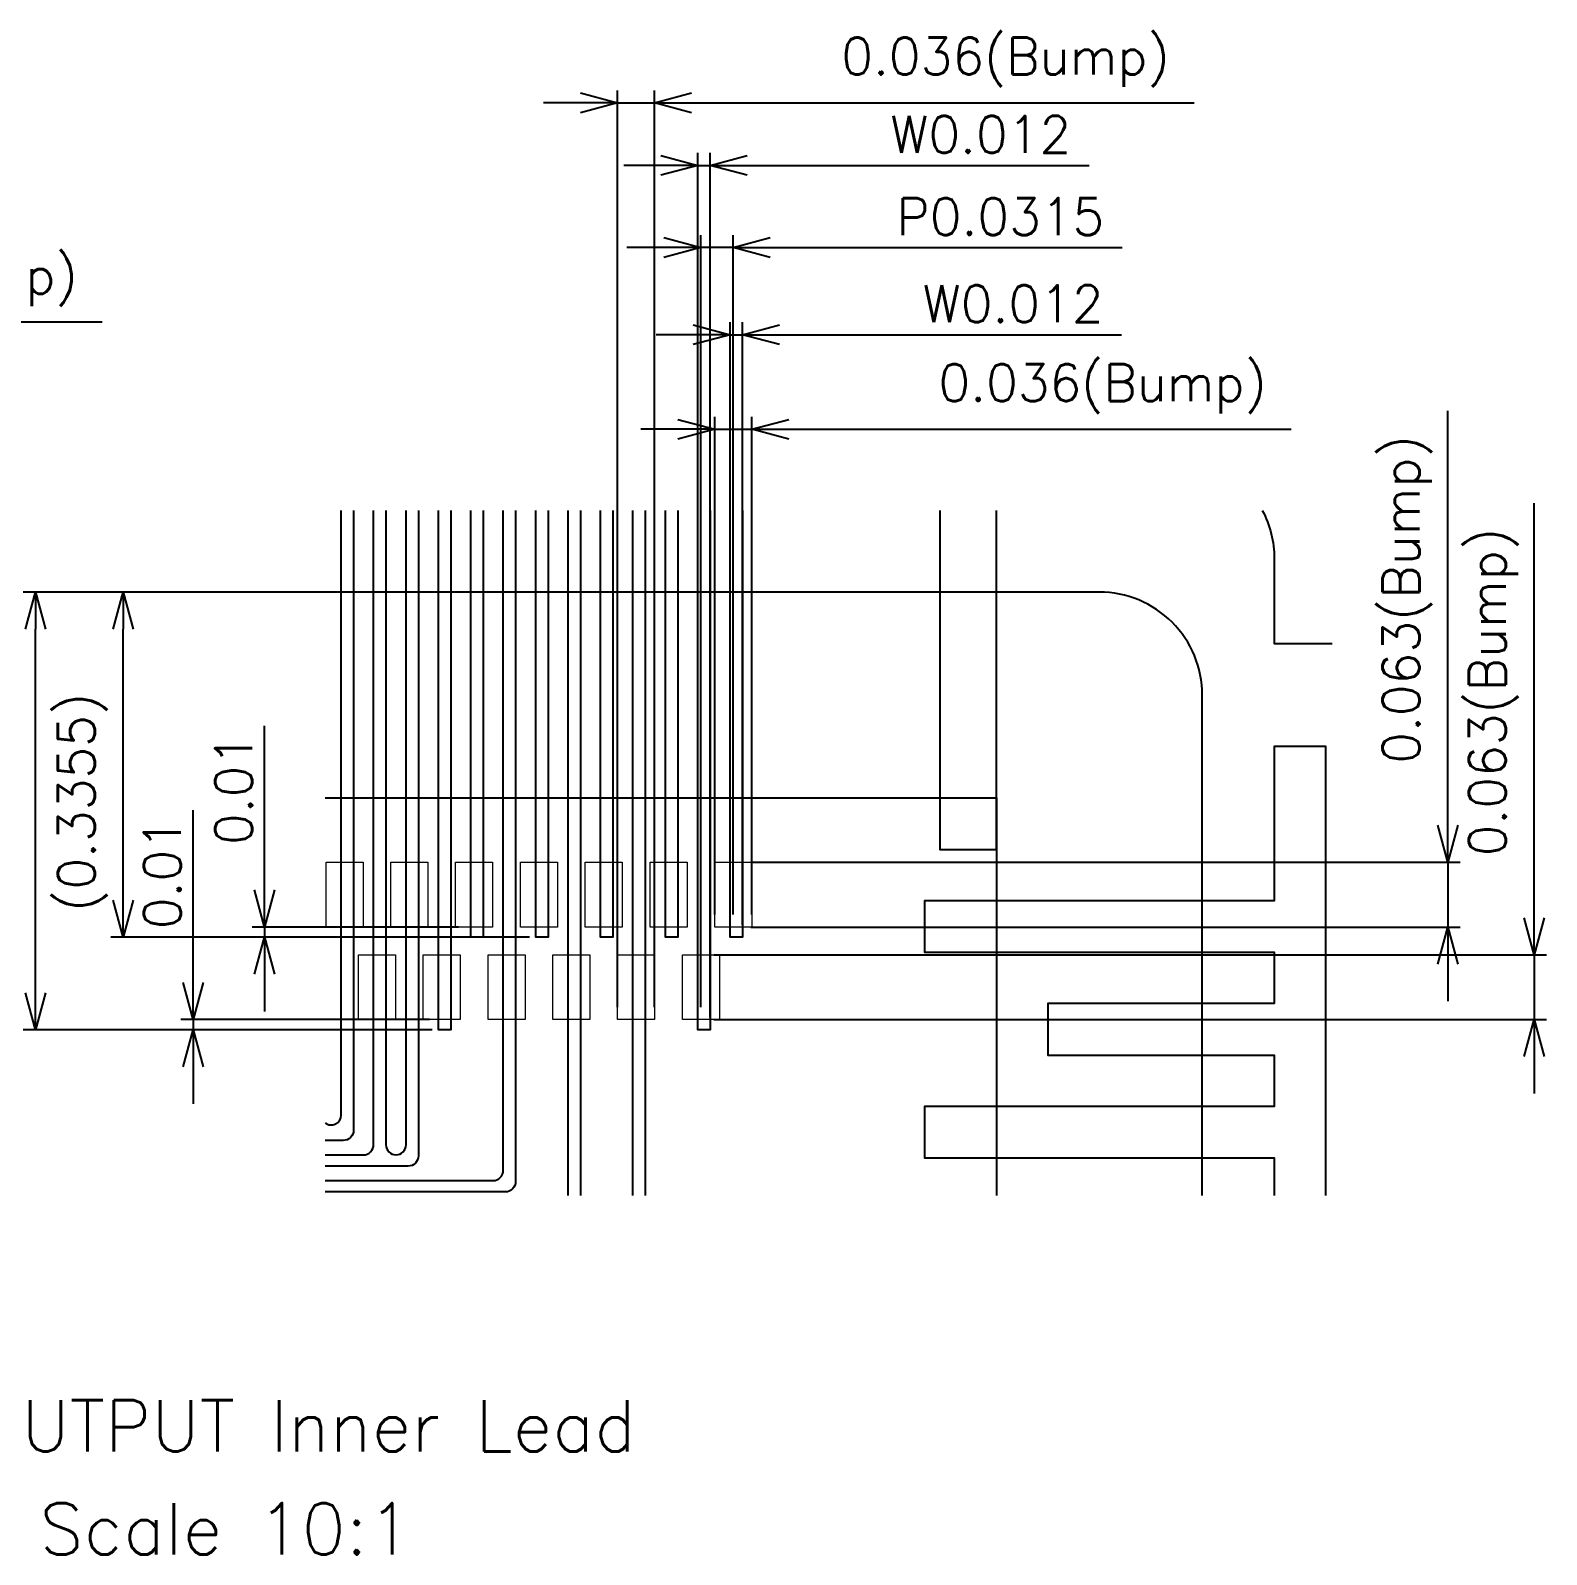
# Model space of a CAD drawing. Extents: x 10 to 206, y -65 to 73.
# Drawn here: x 130.59 to 145.34, y -31.12 to -16.31 of the extents above; entities that cross this region are included whole.
import ezdxf
from ezdxf.enums import TextEntityAlignment as Align

# ---------------------------------------------------------------- set-up
doc = ezdxf.new("R2010")
doc.units = 0
doc.header["$LTSCALE"] = 0.5
doc.layers.get('0').update_dxf_attribs({"lineweight": 13})
for name, color, linetype in [('01 Copper', 3, 'Continuous'), ('03 Solder resist', 6, 'Continuous'), ('04 Chip', 20, 'Continuous'), ('08 Dimension&pin assignment', 7, 'Continuous')]:
    doc.layers.add(name, color=color, linetype=linetype)
doc.layers.add('05 Bump', color=130, linetype='Continuous', lineweight=0)
doc.styles.add('MBC_Arial_Font', font='arial.ttf')
doc.styles.get("Standard").update_dxf_attribs({"font": 'romans.shx', "width": 0.75, "bigfont": 'AllInOneBig.shx'})
doc.styles.add('TEXT', font='romans.shx', dxfattribs={"bigfont": 'AllInOneBig.shx'})
doc.dimstyles.new('10WX5', dxfattribs={"dimscale": 0.2, "dimtxt": 1.8, "dimasz": 1.8, "dimexe": 0.6, "dimexo": 0.6, "dimgap": 0.6, "dimtad": 1, "dimdec": 3, "dimlfac": 0.1, "dimzin": 0, "dimdsep": 46, "dimtxsty": 'TEXT', "dimblk": 'OPEN30', "dimcen": 0, "dimclrd": 256, "dimclre": 256, "dimclrt": 256, "dimadec": 0, "dimazin": 0, "dimtfac": 1, "dimtdec": 3, "dimtmove": 0, "dimatfit": 3, "dimldrblk": 'OPEN30', "dimfxl": 0, "dimtolj": 1, "dimtzin": 0, "dimarcsym": 0})

# ---------------------------------------------------------------- blocks, each defined once
blk = doc.blocks.new('_OPEN30')
at = {"color": 0, "linetype": 'ByBlock'}
for p, q in [((-1, 0.268), (0, 0)), ((0, 0), (-1, -0.268)), ((0, 0), (-1, 0))]:
    blk.add_line(p, q, dxfattribs=at)
blk = doc.blocks.new('*D702')
at = {"layer": '08 Dimension&pin assignment', "lineweight": -2, "transparency": 16777216}
for p, q in [((126.42, -24.303), (126.42, -19.022)), ((126.69, -24.303), (126.69, -19.022)), ((126.06, -19.142), (125.7, -19.142)), ((126.42, -19.142), (126.69, -19.142)), ((127.05, -19.142), (131.292, -19.142))]:
    blk.add_line(p, q, dxfattribs=at)
at = {"layer": 'Defpoints', "color": 0, "transparency": 16777216}
for p in [(126.69, -19.142), (126.42, -24.423), (126.69, -24.423)]:
    blk.add_point(p, dxfattribs=at)
at = {"layer": '08 Dimension&pin assignment', "linetype": 'ByBlock', "lineweight": -2, "transparency": 16777216, "xscale": 0.36, "yscale": 0.36, "zscale": 0.36}
blk.add_blockref('_OPEN30', (126.42, -19.142), dxfattribs=at)
at = {"layer": '08 Dimension&pin assignment', "linetype": 'ByBlock', "lineweight": -2, "transparency": 16777216, "xscale": 0.36, "yscale": 0.36, "zscale": 0.36, "rotation": 180}
blk.add_blockref('_OPEN30', (126.69, -19.142), dxfattribs=at)
at = {"layer": '08 Dimension&pin assignment', "transparency": 16777216, "insert": (129.457, -18.748), "char_height": 0.36, "attachment_point": 5, "style": 'TEXT'}
blk.add_mtext('\\A1;0.027(Bump)', dxfattribs=at)
blk = doc.blocks.new('*U587')
at = {"color": 0}
blk.add_lwpolyline([(-0.018, -0.0315), (0.018, -0.0315), (0.018, 0.0315), (-0.018, 0.0315)], close=True, dxfattribs=at)
at = {"color": 0, "style": 'MBC_Arial_Font', "flags": 1}
for tag, p in [('COMMENT1', (0, 0.0023)), ('COMMENT2', (0, 0.0015)), ('COMMENT3', (0, 0.0007)), ('COMMENT4', (0, -0.0001)), ('PAD_NO', (0, 0.0031)), ('COMMENT5', (0, -0.0009)), ('COMMENT6', (0, -0.0018)), ('COMMENT7', (0, -0.0026)), ('COMMENT8', (0, -0.0034)), ('COMMENT9', (0, -0.0042))]:
    blk.add_attdef(tag, text='', height=0.000625, dxfattribs=at).set_placement(p, align=Align.MIDDLE_CENTER)
blk = doc.blocks.new('*U588')
at = {"color": 0}
blk.add_lwpolyline([(-0.018, -0.0315), (0.018, -0.0315), (0.018, 0.0315), (-0.018, 0.0315)], close=True, dxfattribs=at)
at = {"color": 0, "style": 'MBC_Arial_Font', "flags": 1}
for tag, p in [('COMMENT1', (0, 0.0023)), ('COMMENT2', (0, 0.0015)), ('COMMENT3', (0, 0.0007)), ('COMMENT4', (0, -0.0001)), ('PAD_NO', (0, 0.0031)), ('COMMENT5', (0, -0.0009)), ('COMMENT6', (0, -0.0018)), ('COMMENT7', (0, -0.0026)), ('COMMENT8', (0, -0.0034)), ('COMMENT9', (0, -0.0042))]:
    blk.add_attdef(tag, text='', height=0.000625, dxfattribs=at).set_placement(p, align=Align.MIDDLE_CENTER)
blk = doc.blocks.new('*U589')
at = {"color": 0}
blk.add_lwpolyline([(-0.018, -0.0315), (0.018, -0.0315), (0.018, 0.0315), (-0.018, 0.0315)], close=True, dxfattribs=at)
at = {"color": 0, "style": 'MBC_Arial_Font', "flags": 1}
for tag, p in [('COMMENT1', (0, 0.0023)), ('COMMENT2', (0, 0.0015)), ('COMMENT3', (0, 0.0007)), ('COMMENT4', (0, -0.0001)), ('PAD_NO', (0, 0.0031)), ('COMMENT5', (0, -0.0009)), ('COMMENT6', (0, -0.0018)), ('COMMENT7', (0, -0.0026)), ('COMMENT8', (0, -0.0034)), ('COMMENT9', (0, -0.0042))]:
    blk.add_attdef(tag, text='', height=0.000625, dxfattribs=at).set_placement(p, align=Align.MIDDLE_CENTER)
blk = doc.blocks.new('*U590')
at = {"color": 0}
blk.add_lwpolyline([(-0.018, -0.0315), (0.018, -0.0315), (0.018, 0.0315), (-0.018, 0.0315)], close=True, dxfattribs=at)
at = {"color": 0, "style": 'MBC_Arial_Font', "flags": 1}
for tag, p in [('COMMENT1', (0, 0.0023)), ('COMMENT2', (0, 0.0015)), ('COMMENT3', (0, 0.0007)), ('COMMENT4', (0, -0.0001)), ('PAD_NO', (0, 0.0031)), ('COMMENT5', (0, -0.0009)), ('COMMENT6', (0, -0.0018)), ('COMMENT7', (0, -0.0026)), ('COMMENT8', (0, -0.0034)), ('COMMENT9', (0, -0.0042))]:
    blk.add_attdef(tag, text='', height=0.000625, dxfattribs=at).set_placement(p, align=Align.MIDDLE_CENTER)
blk = doc.blocks.new('*U591')
at = {"color": 0}
blk.add_lwpolyline([(-0.018, -0.0315), (0.018, -0.0315), (0.018, 0.0315), (-0.018, 0.0315)], close=True, dxfattribs=at)
at = {"color": 0, "style": 'MBC_Arial_Font', "flags": 1}
for tag, p in [('COMMENT1', (0, 0.0023)), ('COMMENT2', (0, 0.0015)), ('COMMENT3', (0, 0.0007)), ('COMMENT4', (0, -0.0001)), ('PAD_NO', (0, 0.0031)), ('COMMENT5', (0, -0.0009)), ('COMMENT6', (0, -0.0018)), ('COMMENT7', (0, -0.0026)), ('COMMENT8', (0, -0.0034)), ('COMMENT9', (0, -0.0042))]:
    blk.add_attdef(tag, text='', height=0.000625, dxfattribs=at).set_placement(p, align=Align.MIDDLE_CENTER)
blk = doc.blocks.new('*U592')
at = {"color": 0}
blk.add_lwpolyline([(-0.018, -0.0315), (0.018, -0.0315), (0.018, 0.0315), (-0.018, 0.0315)], close=True, dxfattribs=at)
at = {"color": 0, "style": 'MBC_Arial_Font', "flags": 1}
for tag, p in [('COMMENT1', (0, 0.0023)), ('COMMENT2', (0, 0.0015)), ('COMMENT3', (0, 0.0007)), ('COMMENT4', (0, -0.0001)), ('PAD_NO', (0, 0.0031)), ('COMMENT5', (0, -0.0009)), ('COMMENT6', (0, -0.0018)), ('COMMENT7', (0, -0.0026)), ('COMMENT8', (0, -0.0034)), ('COMMENT9', (0, -0.0042))]:
    blk.add_attdef(tag, text='', height=0.000625, dxfattribs=at).set_placement(p, align=Align.MIDDLE_CENTER)
blk = doc.blocks.new('*U593')
at = {"color": 0}
blk.add_lwpolyline([(-0.018, -0.0315), (0.018, -0.0315), (0.018, 0.0315), (-0.018, 0.0315)], close=True, dxfattribs=at)
at = {"color": 0, "style": 'MBC_Arial_Font', "flags": 1}
for tag, p in [('COMMENT1', (0, 0.0023)), ('COMMENT2', (0, 0.0015)), ('COMMENT3', (0, 0.0007)), ('COMMENT4', (0, -0.0001)), ('PAD_NO', (0, 0.0031)), ('COMMENT5', (0, -0.0009)), ('COMMENT6', (0, -0.0018)), ('COMMENT7', (0, -0.0026)), ('COMMENT8', (0, -0.0034)), ('COMMENT9', (0, -0.0042))]:
    blk.add_attdef(tag, text='', height=0.000625, dxfattribs=at).set_placement(p, align=Align.MIDDLE_CENTER)
blk = doc.blocks.new('*U594')
at = {"color": 0}
blk.add_lwpolyline([(-0.018, -0.0315), (0.018, -0.0315), (0.018, 0.0315), (-0.018, 0.0315)], close=True, dxfattribs=at)
at = {"color": 0, "style": 'MBC_Arial_Font', "flags": 1}
for tag, p in [('COMMENT1', (0, 0.0023)), ('COMMENT2', (0, 0.0015)), ('COMMENT3', (0, 0.0007)), ('COMMENT4', (0, -0.0001)), ('PAD_NO', (0, 0.0031)), ('COMMENT5', (0, -0.0009)), ('COMMENT6', (0, -0.0018)), ('COMMENT7', (0, -0.0026)), ('COMMENT8', (0, -0.0034)), ('COMMENT9', (0, -0.0042))]:
    blk.add_attdef(tag, text='', height=0.000625, dxfattribs=at).set_placement(p, align=Align.MIDDLE_CENTER)
blk = doc.blocks.new('*U595')
at = {"color": 0}
blk.add_lwpolyline([(-0.018, -0.0315), (0.018, -0.0315), (0.018, 0.0315), (-0.018, 0.0315)], close=True, dxfattribs=at)
at = {"color": 0, "style": 'MBC_Arial_Font', "flags": 1}
for tag, p in [('COMMENT1', (0, 0.0023)), ('COMMENT2', (0, 0.0015)), ('COMMENT3', (0, 0.0007)), ('COMMENT4', (0, -0.0001)), ('PAD_NO', (0, 0.0031)), ('COMMENT5', (0, -0.0009)), ('COMMENT6', (0, -0.0018)), ('COMMENT7', (0, -0.0026)), ('COMMENT8', (0, -0.0034)), ('COMMENT9', (0, -0.0042))]:
    blk.add_attdef(tag, text='', height=0.000625, dxfattribs=at).set_placement(p, align=Align.MIDDLE_CENTER)
blk = doc.blocks.new('*U596')
at = {"color": 0}
blk.add_lwpolyline([(-0.018, -0.0315), (0.018, -0.0315), (0.018, 0.0315), (-0.018, 0.0315)], close=True, dxfattribs=at)
at = {"color": 0, "style": 'MBC_Arial_Font', "flags": 1}
for tag, p in [('COMMENT1', (0, 0.0023)), ('COMMENT2', (0, 0.0015)), ('COMMENT3', (0, 0.0007)), ('COMMENT4', (0, -0.0001)), ('PAD_NO', (0, 0.0031)), ('COMMENT5', (0, -0.0009)), ('COMMENT6', (0, -0.0018)), ('COMMENT7', (0, -0.0026)), ('COMMENT8', (0, -0.0034)), ('COMMENT9', (0, -0.0042))]:
    blk.add_attdef(tag, text='', height=0.000625, dxfattribs=at).set_placement(p, align=Align.MIDDLE_CENTER)
blk = doc.blocks.new('*U597')
at = {"color": 0}
blk.add_lwpolyline([(-0.018, -0.0315), (0.018, -0.0315), (0.018, 0.0315), (-0.018, 0.0315)], close=True, dxfattribs=at)
at = {"color": 0, "style": 'MBC_Arial_Font', "flags": 1}
for tag, p in [('COMMENT1', (0, 0.0023)), ('COMMENT2', (0, 0.0015)), ('COMMENT3', (0, 0.0007)), ('COMMENT4', (0, -0.0001)), ('PAD_NO', (0, 0.0031)), ('COMMENT5', (0, -0.0009)), ('COMMENT6', (0, -0.0018)), ('COMMENT7', (0, -0.0026)), ('COMMENT8', (0, -0.0034)), ('COMMENT9', (0, -0.0042))]:
    blk.add_attdef(tag, text='', height=0.000625, dxfattribs=at).set_placement(p, align=Align.MIDDLE_CENTER)
blk = doc.blocks.new('*U598')
at = {"color": 0}
blk.add_lwpolyline([(-0.018, -0.0315), (0.018, -0.0315), (0.018, 0.0315), (-0.018, 0.0315)], close=True, dxfattribs=at)
at = {"color": 0, "style": 'MBC_Arial_Font', "flags": 1}
for tag, p in [('COMMENT1', (0, 0.0023)), ('COMMENT2', (0, 0.0015)), ('COMMENT3', (0, 0.0007)), ('COMMENT4', (0, -0.0001)), ('PAD_NO', (0, 0.0031)), ('COMMENT5', (0, -0.0009)), ('COMMENT6', (0, -0.0018)), ('COMMENT7', (0, -0.0026)), ('COMMENT8', (0, -0.0034)), ('COMMENT9', (0, -0.0042))]:
    blk.add_attdef(tag, text='', height=0.000625, dxfattribs=at).set_placement(p, align=Align.MIDDLE_CENTER)
blk = doc.blocks.new('*U599')
at = {"color": 0}
blk.add_lwpolyline([(-0.018, -0.0315), (0.018, -0.0315), (0.018, 0.0315), (-0.018, 0.0315)], close=True, dxfattribs=at)
at = {"color": 0, "style": 'MBC_Arial_Font', "flags": 1}
for tag, p in [('COMMENT1', (0, 0.0023)), ('COMMENT2', (0, 0.0015)), ('COMMENT3', (0, 0.0007)), ('COMMENT4', (0, -0.0001)), ('PAD_NO', (0, 0.0031)), ('COMMENT5', (0, -0.0009)), ('COMMENT6', (0, -0.0018)), ('COMMENT7', (0, -0.0026)), ('COMMENT8', (0, -0.0034)), ('COMMENT9', (0, -0.0042))]:
    blk.add_attdef(tag, text='', height=0.000625, dxfattribs=at).set_placement(p, align=Align.MIDDLE_CENTER)
blk = doc.blocks.new('*D720')
at = {"layer": '08 Dimension&pin assignment', "lineweight": -2, "transparency": 16777216}
for p, q in [((137.248, -24.904), (137.248, -20.066)), ((137.608, -24.904), (137.608, -20.066)), ((136.888, -20.186), (136.528, -20.186)), ((137.248, -20.186), (137.608, -20.186)), ((137.968, -20.186), (142.854, -20.186))]:
    blk.add_line(p, q, dxfattribs=at)
at = {"layer": 'Defpoints', "color": 0, "transparency": 16777216}
for p in [(137.608, -20.186), (137.248, -25.024), (137.608, -25.024)]:
    blk.add_point(p, dxfattribs=at)
at = {"layer": '08 Dimension&pin assignment', "linetype": 'ByBlock', "lineweight": -2, "transparency": 16777216, "xscale": 0.36, "yscale": 0.36, "zscale": 0.36}
blk.add_blockref('_OPEN30', (137.248, -20.186), dxfattribs=at)
at = {"layer": '08 Dimension&pin assignment', "linetype": 'ByBlock', "lineweight": -2, "transparency": 16777216, "xscale": 0.36, "yscale": 0.36, "zscale": 0.36, "rotation": 180}
blk.add_blockref('_OPEN30', (137.608, -20.186), dxfattribs=at)
at = {"layer": '08 Dimension&pin assignment', "transparency": 16777216, "insert": (141.02, -19.792), "char_height": 0.36, "attachment_point": 5, "style": 'TEXT'}
blk.add_mtext('\\A1;0.036(Bump)', dxfattribs=at)
blk = doc.blocks.new('*D721')
at = {"layer": '08 Dimension&pin assignment', "lineweight": -2, "transparency": 16777216}
for p, q in [((135.943, -17.012), (135.583, -17.012)), ((136.303, -25.804), (136.303, -16.892)), ((136.303, -17.012), (136.663, -17.012)), ((136.663, -25.804), (136.663, -16.892)), ((137.023, -17.012), (141.909, -17.012))]:
    blk.add_line(p, q, dxfattribs=at)
at = {"layer": 'Defpoints', "color": 0, "transparency": 16777216}
for p in [(136.663, -17.012), (136.303, -25.924), (136.663, -25.924)]:
    blk.add_point(p, dxfattribs=at)
at = {"layer": '08 Dimension&pin assignment', "linetype": 'ByBlock', "lineweight": -2, "transparency": 16777216, "xscale": 0.36, "yscale": 0.36, "zscale": 0.36}
blk.add_blockref('_OPEN30', (136.303, -17.012), dxfattribs=at)
at = {"layer": '08 Dimension&pin assignment', "linetype": 'ByBlock', "lineweight": -2, "transparency": 16777216, "xscale": 0.36, "yscale": 0.36, "zscale": 0.36, "rotation": 180}
blk.add_blockref('_OPEN30', (136.663, -17.012), dxfattribs=at)
at = {"layer": '08 Dimension&pin assignment', "transparency": 16777216, "insert": (140.075, -16.618), "char_height": 0.36, "attachment_point": 5, "style": 'TEXT'}
blk.add_mtext('\\A1;0.036(Bump)', dxfattribs=at)
blk = doc.blocks.new('*D722')
at = {"layer": '08 Dimension&pin assignment', "lineweight": -2, "transparency": 16777216}
for p, q in [((137.398, -25.004), (137.398, -19.146)), ((137.518, -25.004), (137.518, -19.146)), ((137.038, -19.266), (136.678, -19.266)), ((137.398, -19.266), (137.518, -19.266)), ((137.878, -19.266), (141.204, -19.266))]:
    blk.add_line(p, q, dxfattribs=at)
at = {"layer": 'Defpoints', "color": 0, "transparency": 16777216}
for p in [(137.518, -19.266), (137.398, -25.124), (137.518, -25.124)]:
    blk.add_point(p, dxfattribs=at)
at = {"layer": '08 Dimension&pin assignment', "linetype": 'ByBlock', "lineweight": -2, "transparency": 16777216, "xscale": 0.36, "yscale": 0.36, "zscale": 0.36}
blk.add_blockref('_OPEN30', (137.398, -19.266), dxfattribs=at)
at = {"layer": '08 Dimension&pin assignment', "linetype": 'ByBlock', "lineweight": -2, "transparency": 16777216, "xscale": 0.36, "yscale": 0.36, "zscale": 0.36, "rotation": 180}
blk.add_blockref('_OPEN30', (137.518, -19.266), dxfattribs=at)
at = {"layer": '08 Dimension&pin assignment', "transparency": 16777216, "insert": (140.149, -18.966), "char_height": 0.36, "attachment_point": 5, "style": 'TEXT'}
blk.add_mtext('\\A1;W0.012', dxfattribs=at)
blk = doc.blocks.new('*D723')
at = {"layer": '08 Dimension&pin assignment', "lineweight": -2, "transparency": 16777216}
for p, q in [((136.723, -17.62), (136.363, -17.62)), ((137.083, -25.904), (137.083, -17.5)), ((137.083, -17.62), (137.203, -17.62)), ((137.203, -25.904), (137.203, -17.5)), ((137.563, -17.62), (140.888, -17.62))]:
    blk.add_line(p, q, dxfattribs=at)
at = {"layer": 'Defpoints', "color": 0, "transparency": 16777216}
for p in [(137.203, -17.62), (137.083, -26.024), (137.203, -26.024)]:
    blk.add_point(p, dxfattribs=at)
at = {"layer": '08 Dimension&pin assignment', "linetype": 'ByBlock', "lineweight": -2, "transparency": 16777216, "xscale": 0.36, "yscale": 0.36, "zscale": 0.36}
blk.add_blockref('_OPEN30', (137.083, -17.62), dxfattribs=at)
at = {"layer": '08 Dimension&pin assignment', "linetype": 'ByBlock', "lineweight": -2, "transparency": 16777216, "xscale": 0.36, "yscale": 0.36, "zscale": 0.36, "rotation": 180}
blk.add_blockref('_OPEN30', (137.203, -17.62), dxfattribs=at)
at = {"layer": '08 Dimension&pin assignment', "transparency": 16777216, "insert": (139.834, -17.32), "char_height": 0.36, "attachment_point": 5, "style": 'TEXT'}
blk.add_mtext('\\A1;W0.012', dxfattribs=at)
blk = doc.blocks.new('*D724')
at = {"layer": '08 Dimension&pin assignment', "lineweight": -2, "transparency": 16777216}
for p, q in [((137.113, -25.804), (137.113, -18.298)), ((137.428, -24.904), (137.428, -18.298)), ((136.753, -18.418), (136.393, -18.418)), ((137.428, -18.418), (137.113, -18.418)), ((137.788, -18.418), (141.208, -18.418))]:
    blk.add_line(p, q, dxfattribs=at)
at = {"layer": 'Defpoints', "color": 0, "transparency": 16777216}
for p in [(137.113, -18.418), (137.428, -25.024), (137.113, -25.924)]:
    blk.add_point(p, dxfattribs=at)
at = {"layer": '08 Dimension&pin assignment', "linetype": 'ByBlock', "lineweight": -2, "transparency": 16777216, "xscale": 0.36, "yscale": 0.36, "zscale": 0.36}
blk.add_blockref('_OPEN30', (137.113, -18.418), dxfattribs=at)
at = {"layer": '08 Dimension&pin assignment', "linetype": 'ByBlock', "lineweight": -2, "transparency": 16777216, "xscale": 0.36, "yscale": 0.36, "zscale": 0.36, "rotation": 180}
blk.add_blockref('_OPEN30', (137.428, -18.418), dxfattribs=at)
at = {"layer": '08 Dimension&pin assignment', "transparency": 16777216, "insert": (140.025, -18.118), "char_height": 0.36, "attachment_point": 5, "style": 'TEXT'}
blk.add_mtext('\\A1;P0.0315', dxfattribs=at)
blk = doc.blocks.new('*D725')
at = {"layer": '08 Dimension&pin assignment', "lineweight": -2, "transparency": 16777216}
for p, q in [((135.357, -21.769), (131.375, -21.769)), ((131.495, -24.764), (131.495, -22.129)), ((135.447, -25.124), (131.375, -25.124))]:
    blk.add_line(p, q, dxfattribs=at)
at = {"layer": 'Defpoints', "color": 0, "transparency": 16777216}
for p in [(131.495, -21.769), (135.477, -21.769), (135.567, -25.124)]:
    blk.add_point(p, dxfattribs=at)
at = {"layer": '08 Dimension&pin assignment', "linetype": 'ByBlock', "lineweight": -2, "transparency": 16777216, "xscale": 0.36, "yscale": 0.36, "zscale": 0.36}
for p, rotation in [((131.495, -21.769), 90), ((131.495, -25.124), 270)]:
    blk.add_blockref('_OPEN30', p, dxfattribs=dict(at, rotation=rotation))
at = {"layer": '08 Dimension&pin assignment', "transparency": 16777216, "insert": (131.101, -23.812), "char_height": 0.36, "attachment_point": 5, "rotation": 90, "style": 'TEXT'}
blk.add_mtext('\\A1;(0.3355)', dxfattribs=at)
blk = doc.blocks.new('*D726')
at = {"layer": '08 Dimension&pin assignment', "lineweight": -2, "transparency": 16777216}
for p, q in [((135.356, -21.769), (130.523, -21.769)), ((130.643, -25.664), (130.643, -22.129)), ((134.501, -26.024), (130.523, -26.024))]:
    blk.add_line(p, q, dxfattribs=at)
at = {"layer": 'Defpoints', "color": 0, "transparency": 16777216}
for p in [(130.643, -21.769), (135.476, -21.769), (134.621, -26.024)]:
    blk.add_point(p, dxfattribs=at)
at = {"layer": '08 Dimension&pin assignment', "linetype": 'ByBlock', "lineweight": -2, "transparency": 16777216, "xscale": 0.36, "yscale": 0.36, "zscale": 0.36}
for p, rotation in [((130.643, -21.769), 90), ((130.643, -26.024), 270)]:
    blk.add_blockref('_OPEN30', p, dxfattribs=dict(at, rotation=rotation))
at = {"layer": '08 Dimension&pin assignment', "transparency": 16777216, "insert": (130.249, -24.019), "char_height": 0.36, "attachment_point": 5, "rotation": 90, "style": 'TEXT'}
blk.add_mtext('\\A1;(0.4255)', dxfattribs=at)
blk = doc.blocks.new('*D727')
at = {"layer": '08 Dimension&pin assignment', "lineweight": -2, "transparency": 16777216}
for p, q in [((144.376, -24.034), (144.376, -20.005)), ((137.6, -24.394), (144.496, -24.394)), ((144.376, -24.394), (144.376, -25.024)), ((137.6, -25.024), (144.496, -25.024)), ((144.376, -25.384), (144.376, -25.744))]:
    blk.add_line(p, q, dxfattribs=at)
at = {"layer": 'Defpoints', "color": 0, "transparency": 16777216}
for p in [(137.48, -24.394), (137.48, -25.024), (144.376, -25.024)]:
    blk.add_point(p, dxfattribs=at)
at = {"layer": '08 Dimension&pin assignment', "linetype": 'ByBlock', "lineweight": -2, "transparency": 16777216, "xscale": 0.36, "yscale": 0.36, "zscale": 0.36}
for p, rotation in [((144.376, -24.394), 270), ((144.376, -25.024), 90)]:
    blk.add_blockref('_OPEN30', p, dxfattribs=dict(at, rotation=rotation))
at = {"layer": '08 Dimension&pin assignment', "transparency": 16777216, "insert": (143.982, -21.84), "char_height": 0.36, "attachment_point": 5, "rotation": 90, "style": 'TEXT'}
blk.add_mtext('\\A1;0.063(Bump)', dxfattribs=at)
blk = doc.blocks.new('*D728')
at = {"layer": '08 Dimension&pin assignment', "lineweight": -2, "transparency": 16777216}
for p, q in [((145.216, -24.934), (145.216, -20.905)), ((137.239, -25.294), (145.336, -25.294)), ((145.216, -25.294), (145.216, -25.924)), ((137.239, -25.924), (145.336, -25.924)), ((145.216, -26.284), (145.216, -26.644))]:
    blk.add_line(p, q, dxfattribs=at)
at = {"layer": 'Defpoints', "color": 0, "transparency": 16777216}
for p in [(137.119, -25.294), (137.119, -25.924), (145.216, -25.924)]:
    blk.add_point(p, dxfattribs=at)
at = {"layer": '08 Dimension&pin assignment', "linetype": 'ByBlock', "lineweight": -2, "transparency": 16777216, "xscale": 0.36, "yscale": 0.36, "zscale": 0.36}
for p, rotation in [((145.216, -25.294), 270), ((145.216, -25.924), 90)]:
    blk.add_blockref('_OPEN30', p, dxfattribs=dict(at, rotation=rotation))
at = {"layer": '08 Dimension&pin assignment', "transparency": 16777216, "insert": (144.821, -22.74), "char_height": 0.36, "attachment_point": 5, "rotation": 90, "style": 'TEXT'}
blk.add_mtext('\\A1;0.063(Bump)', dxfattribs=at)
blk = doc.blocks.new('*D729')
at = {"layer": '08 Dimension&pin assignment', "lineweight": -2, "transparency": 16777216}
for p, q in [((132.176, -25.564), (132.176, -23.888)), ((134.473, -25.924), (132.056, -25.924)), ((132.176, -25.924), (132.176, -26.024)), ((134.501, -26.024), (132.056, -26.024)), ((132.176, -26.384), (132.176, -26.744))]:
    blk.add_line(p, q, dxfattribs=at)
at = {"layer": 'Defpoints', "color": 0, "transparency": 16777216}
for p in [(134.593, -25.924), (132.176, -26.024), (134.621, -26.024)]:
    blk.add_point(p, dxfattribs=at)
at = {"layer": '08 Dimension&pin assignment', "linetype": 'ByBlock', "lineweight": -2, "transparency": 16777216, "xscale": 0.36, "yscale": 0.36, "zscale": 0.36}
for p, rotation in [((132.176, -25.924), 270), ((132.176, -26.024), 90)]:
    blk.add_blockref('_OPEN30', p, dxfattribs=dict(at, rotation=rotation))
at = {"layer": '08 Dimension&pin assignment', "transparency": 16777216, "insert": (131.876, -24.505), "char_height": 0.36, "attachment_point": 5, "rotation": 90, "style": 'TEXT'}
blk.add_mtext('\\A1;0.01', dxfattribs=at)
blk = doc.blocks.new('*D730')
at = {"layer": '08 Dimension&pin assignment', "lineweight": -2, "transparency": 16777216}
for p, q in [((132.87, -24.664), (132.87, -23.07)), ((134.756, -25.024), (132.75, -25.024)), ((132.87, -25.024), (132.87, -25.124)), ((134.789, -25.124), (132.75, -25.124)), ((132.87, -25.484), (132.87, -25.844))]:
    blk.add_line(p, q, dxfattribs=at)
at = {"layer": 'Defpoints', "color": 0, "transparency": 16777216}
for p in [(134.876, -25.024), (132.87, -25.124), (134.909, -25.124)]:
    blk.add_point(p, dxfattribs=at)
at = {"layer": '08 Dimension&pin assignment', "linetype": 'ByBlock', "lineweight": -2, "transparency": 16777216, "xscale": 0.36, "yscale": 0.36, "zscale": 0.36}
for p, rotation in [((132.87, -25.024), 270), ((132.87, -25.124), 90)]:
    blk.add_blockref('_OPEN30', p, dxfattribs=dict(at, rotation=rotation))
at = {"layer": '08 Dimension&pin assignment', "transparency": 16777216, "insert": (132.57, -23.687), "char_height": 0.36, "attachment_point": 5, "rotation": 90, "style": 'TEXT'}
blk.add_mtext('\\A1;0.01', dxfattribs=at)

msp = doc.modelspace()

# ---------------------------------------------------------------- linework, layer by layer
at = {"layer": '01 Copper'}
for points in [[(133.45825298, -27.488993), (135.09161799, -27.488993, 0.4142135624), (135.19161799, -27.388993), (135.19161799, -20.97381668)], [(133.45825298, -27.238993), (133.83086199, -27.238993, 0.4142135624), (133.93086199, -27.138993), (133.93086199, -20.97381668)], [(133.73567299, -20.97381668), (133.73567299, -26.998993, -0.4142135624), (133.63567299, -27.098993), (133.45825298, -27.098993)], [(133.45825298, -26.92774668, 0.6236977961), (133.61567299, -26.85063899), (133.61567299, -20.97381668)], [(134.36605099, -20.97381668), (134.36605099, -27.248993, -0.4142135624), (134.26605099, -27.348993), (133.45825298, -27.348993)], [(135.31161799, -20.97381668), (135.31161799, -27.498993, -0.4142135624), (135.21161799, -27.598993), (133.45825298, -27.598993)], [(134.05086199, -20.97381668), (134.05086199, -27.1413985, 1), (134.24605099, -27.1413985), (134.24605099, -20.97381668)], [(142.57163703, -20.97381668, -0.122512124), (142.68818619, -21.44233997), (142.68818665, -22.268993), (143.25293836, -22.268993)]]:
    msp.add_lwpolyline(points, format="xyb", dxfattribs=at)
for points in [[(134.68123999, -20.97381668), (134.68123999, -26.023993), (134.56123999, -26.023993), (134.56123999, -20.97381668)], [(134.99642899, -20.97381668), (134.99642899, -25.123993), (134.87642899, -25.123993), (134.87642899, -20.97381668)], [(135.62680699, -20.97381668), (135.62680699, -25.123993), (135.50680699, -25.123993), (135.50680699, -20.97381668)], [(135.82199599, -27.63509081), (135.82199599, -20.97381668)], [(135.94199599, -20.97381668), (135.94199599, -27.63509081)], [(136.25718499, -20.97381668), (136.25718499, -25.123993), (136.13718499, -25.123993), (136.13718499, -20.97381668)], [(136.45237399, -27.63509081), (136.45237399, -20.97381668)], [(136.57237399, -20.97381668), (136.57237399, -27.63509081)], [(136.88756299, -20.97381668), (136.88756299, -25.123993), (136.76756299, -25.123993), (136.76756299, -20.97381668)], [(137.20275199, -20.97381668), (137.20275199, -26.023993), (137.08275199, -26.023993), (137.08275199, -20.97381668)], [(137.51794099, -20.97381668), (137.51794099, -25.123993), (137.39794099, -25.123993), (137.39794099, -20.97381668)], [(139.43798099, -20.97381668), (139.43798099, -24.268993), (139.98818699, -24.268993), (139.98818699, -20.97381668)], [(143.18818698, -27.63509081), (143.18818698, -23.268993), (142.68818699, -23.268993), (142.68818699, -24.768993), (139.28818699, -24.768993), (139.28818699, -25.268993), (142.68818699, -25.268993), (142.68818699, -25.768993), (140.48818699, -25.768993), (140.48818699, -26.268993), (142.68818699, -26.268993), (142.68818699, -26.768993), (139.28818699, -26.768993), (139.28818699, -27.268993), (142.68818699, -27.268993), (142.68818699, -27.63509081)]]:
    msp.add_lwpolyline(points, dxfattribs=at)
at = {"layer": '03 Solder resist'}
msp.add_lwpolyline([(141.98818699, -27.63509081), (141.98818699, -22.768993, 0.4142135624), (140.98818699, -21.768993), (133.45825298, -21.768993)], format="xyb", dxfattribs=at)
at = {"layer": '04 Chip'}
msp.add_lwpolyline([(133.45825298, -23.768993), (139.98818699, -23.768993), (139.98818699, -27.63509081)], dxfattribs=at)

# ---------------------------------------------------------------- block references
at = {"layer": '05 Bump', "xscale": -10, "yscale": 10, "zscale": 10}
for name, p in [('*U587', (133.64818699, -24.708993)), ('*U589', (134.27818699, -24.708993)), ('*U591', (134.90818699, -24.708993)), ('*U593', (135.53818699, -24.708993)), ('*U595', (136.16818699, -24.708993)), ('*U597', (136.79818699, -24.708993)), ('*U599', (137.42818699, -24.708993)), ('*U588', (133.96318699, -25.608993)), ('*U590', (134.59318699, -25.608993)), ('*U592', (135.22318699, -25.608993)), ('*U594', (135.85318699, -25.608993)), ('*U596', (136.48318699, -25.608993)), ('*U598', (137.11318699, -25.608993))]:
    msp.add_blockref(name, p, dxfattribs=at)

# ---------------------------------------------------------------- texts
at = {"layer": '08 Dimension&pin assignment'}
for s, p in [('Detail of OUTPUT Inner Lead', (126.84007217, -30.12390415)), ('Scale 10:1', (130.68128572, -31.12390415))]:
    msp.add_text(s, height=0.5, dxfattribs=at).set_placement(p)

# ---------------------------------------------------------------- dimensions: what is measured, and where the dimension line sits
for base, p1, p2, text, picture, middle in [((136.66318699, -17.01190138), (136.30318699, -25.923993), (136.66318699, -25.923993), '<>(Bump)', '*D721', (140.07461556, -17.01190138)), ((137.20275199, -17.61966512), (137.08275199, -26.023993), (137.20275199, -26.023993), 'W<>', '*D723', (139.83418056, -17.61966512)), ((137.11318699, -18.4179592), (137.42818699, -25.023993), (137.11318699, -25.923993), 'P<>', '*D724', (140.02532985, -18.4179592)), ((126.68975689, -19.14221683), (126.41975689, -24.42341799), (126.68975689, -24.42341799), '<>(Bump)', '*D702', (129.45745294, -19.14221683)), ((137.51794099, -19.26608295), (137.39794099, -25.123993), (137.51794099, -25.123993), 'W<>', '*D722', (140.14936956, -19.26608295)), ((137.60818699, -20.18627344), (137.24818699, -25.023993), (137.60818699, -25.023993), '<>(Bump)', '*D720', (141.01961556, -20.18627344))]:
    dim = msp.add_linear_dim(base=base, p1=p1, p2=p2, text=text, dimstyle='10WX5', override={"dimdec": 8, "dimzin": 8, "dimtxsty": 'TEXT', "dimldrblk": 'OPEN30'}, dxfattribs=at)
    dim.commit()
    dim.dimension.update_dxf_attribs({"geometry": picture, "text_midpoint": middle, "dimtype": 160})
for base, p1, p2, text, picture, middle in [((144.37603059, -25.023993), (137.48045805, -24.393993), (137.48045805, -25.023993), '<>(Bump)', '*D727', (144.37603059, -21.83970728)), ((145.21569967, -25.923993), (137.11902499, -25.293993), (137.11902499, -25.923993), '<>(Bump)', '*D728', (145.21569967, -22.73970728)), ((130.64318003, -21.768993), (134.62123999, -26.023993), (135.47583897, -21.768993), '(<>)', '*D726', (130.64318003, -24.01871617)), ((131.49501823, -21.768993), (135.56680699, -25.123993), (135.47664499, -21.768993), '(<>)', '*D725', (131.49501823, -23.81184118))]:
    dim = msp.add_linear_dim(base=base, p1=p1, p2=p2, angle=90, text=text, dimstyle='10WX5', override={"dimdec": 8, "dimzin": 8, "dimtxsty": 'TEXT', "dimldrblk": 'OPEN30'}, dxfattribs=at)
    dim.commit()
    dim.dimension.update_dxf_attribs({"geometry": picture, "text_midpoint": middle, "dimtype": 160})
for base, p1, p2, picture, middle in [((132.87012846, -25.123993), (134.87642899, -25.023993), (134.90918899, -25.123993), '*D730', (132.87012846, -23.68685014)), ((132.17648879, -26.023993), (134.59318699, -25.923993), (134.62123999, -26.023993), '*D729', (132.17648879, -24.50548085))]:
    dim = msp.add_linear_dim(base=base, p1=p1, p2=p2, angle=90, dimstyle='10WX5', override={"dimdec": 8, "dimzin": 8, "dimtxsty": 'TEXT', "dimldrblk": 'OPEN30'}, dxfattribs=at)
    dim.commit()
    dim.dimension.update_dxf_attribs({"geometry": picture, "text_midpoint": middle, "dimtype": 160})

doc.saveas('drawing.dxf')
